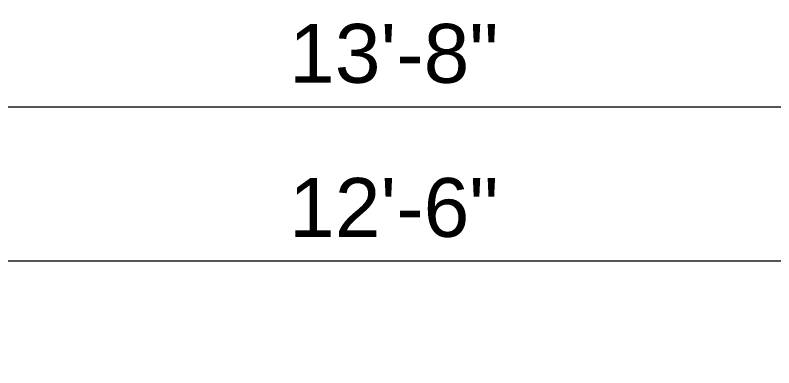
# Model space of a CAD drawing. Header units: inches. Extents: x -4597 to 93300, y -11124 to 5932.
# Drawn here: x -539.2 to -474.8, y -9687.5 to -9657.6 of the extents above; entities that cross this region are included whole.
import ezdxf

# ---------------------------------------------------------------- set-up
doc = ezdxf.new("R2010")
doc.units = ezdxf.units.IN
doc.header["$LTSCALE"] = 0.5
doc.header["$MEASUREMENT"] = 0
doc.header["$PDMODE"] = 66
doc.layers.add('hatch', color=9, linetype='Continuous', lineweight=0)
doc.layers.add('Toilet', color=7, linetype='Continuous', lineweight=25)
doc.styles.get("Standard").update_dxf_attribs({"font": 'arial.ttf'})
doc.dimstyles.new('S8', dxfattribs={"dimtxt": 5, "dimasz": 1, "dimexe": 6, "dimexo": 18, "dimgap": 1.9375, "dimtad": 1, "dimdec": 0, "dimzin": 3, "dimdsep": 46, "dimlunit": 4, "dimtxsty": 'Standard', "dimblk": 'dot 2', "dimcen": 12, "dimse1": 1, "dimse2": 1, "dimclrd": 1, "dimclre": 1, "dimclrt": 256, "dimadec": 0, "dimazin": 0, "dimtfac": 0.75, "dimtdec": 0, "dimtix": 1, "dimtmove": 1, "dimatfit": 3, "dimldrblk": 'DOT', "dimfxl": 1, "dimtolj": 1, "dimtzin": 0, "dimlwd": 9, "dimlwe": 9, "dimarcsym": 0})

# ---------------------------------------------------------------- blocks, each defined once
blk = doc.blocks.new('dot1')
at = {"layer": 'hatch'}
h = blk.add_hatch(color=256, dxfattribs=at)
edge = h.paths.add_edge_path()
edge.add_arc((0, 0), 1, 0, 360)
for p, q in [((0, 3), (0, -3)), ((3, 0), (-3, 0))]:
    blk.add_line(p, q, dxfattribs=at)
blk.add_circle((0, 0), 1, dxfattribs=at)
blk = doc.blocks.new('dot 2')
at = {"layer": 'hatch', "xscale": 0.5, "yscale": 0.5, "zscale": 0.5}
blk.add_blockref('dot1', (0, 0), dxfattribs=at)
blk = doc.blocks.new('*D404')
at = {"layer": 'Defpoints', "color": 0, "transparency": 16777216}
for p in [(-431.908, -9678.45), (-582.273, -9691.083), (-431.908, -9691.083)]:
    blk.add_point(p, dxfattribs=at)
at = {"layer": 'Toilet', "color": 1, "lineweight": 9, "transparency": 16777216}
blk.add_line((-581.273, -9678.45), (-432.908, -9678.45), dxfattribs=at)
at = {"layer": 'Toilet', "color": 1, "lineweight": 9, "transparency": 16777216, "rotation": 180}
blk.add_blockref('dot 2', (-582.273, -9678.45), dxfattribs=at)
at = {"layer": 'Toilet', "color": 1, "lineweight": 9, "transparency": 16777216}
blk.add_blockref('dot 2', (-431.908, -9678.45), dxfattribs=at)
at = {"layer": 'Toilet', "transparency": 16777216, "insert": (-507.09, -9673.96), "char_height": 5, "attachment_point": 5}
blk.add_mtext('\\A1;12\'-6"', dxfattribs=at)
blk = doc.blocks.new('_Dot')
at = {"color": 0, "linetype": 'ByBlock', "lineweight": -2}
blk.add_line((-0.5, 0), (-1, 0), dxfattribs=at)
at = {"color": 0, "linetype": 'ByBlock', "const_width": 0.5}
blk.add_lwpolyline([(-0.25, 0, 1), (0.25, 0, 1)], format="xyb", close=True, dxfattribs=at)
blk = doc.blocks.new('*D406')
at = {"layer": 'Defpoints', "color": 0, "transparency": 16777216}
for p in [(-424.908, -9665.367), (-589.273, -9691.083), (-424.908, -9691.083)]:
    blk.add_point(p, dxfattribs=at)
at = {"layer": 'Toilet', "color": 1, "lineweight": 9, "transparency": 16777216}
blk.add_line((-588.273, -9665.367), (-425.908, -9665.367), dxfattribs=at)
at = {"layer": 'Toilet', "color": 1, "lineweight": 9, "transparency": 16777216, "rotation": 180}
blk.add_blockref('dot 2', (-589.273, -9665.367), dxfattribs=at)
at = {"layer": 'Toilet', "color": 1, "lineweight": 9, "transparency": 16777216}
blk.add_blockref('dot 2', (-424.908, -9665.367), dxfattribs=at)
at = {"layer": 'Toilet', "transparency": 16777216, "insert": (-507.09, -9660.875), "char_height": 5, "attachment_point": 5}
blk.add_mtext('\\A1;13\'-8"', dxfattribs=at)

msp = doc.modelspace()

# ---------------------------------------------------------------- dimensions: what is measured, and where the dimension line sits
at = {"layer": 'Toilet'}
dim = msp.add_aligned_dim(p1=(-589.273, -9691.083), p2=(-424.908, -9691.083), distance=25.716, dimstyle='S8', override={"dimfxl": 2, "dimfxlon": 1, "dimarcsym": 1}, dxfattribs=at)
dim.commit()
dim.dimension.update_dxf_attribs({"geometry": '*D406', "text_midpoint": (-507.09, -9660.875)})
dim = msp.add_linear_dim(base=(-431.908, -9678.45), p1=(-582.273, -9691.083), p2=(-431.908, -9691.083), angle=180, dimstyle='S8', override={"dimfxl": 2, "dimfxlon": 1, "dimarcsym": 1}, dxfattribs=at)
dim.commit()
dim.dimension.update_dxf_attribs({"geometry": '*D404', "text_midpoint": (-507.09, -9673.96)})

doc.saveas('drawing.dxf')
